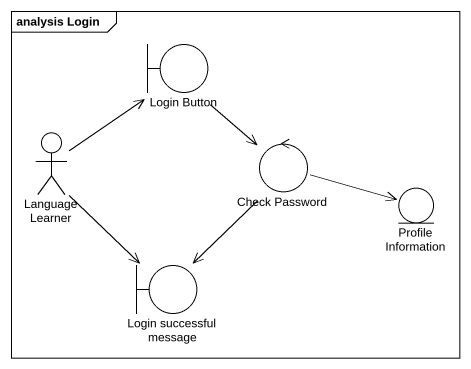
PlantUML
@startuml
mainframe analysis Login
boundary "Login Button" as Login_Button
actor "Language Learner" as Language_Learner
control "Check Password" as Check_Password
entity "Profile Information" as Profile_Information
boundary "Login successful message" as Login_successful_message
Login_Button --> Check_Password
Language_Learner -up-> Login_Button
Language_Learner --> Login_successful_message
Check_Password -right-> Profile_Information
Check_Password --> Login_successful_message
@enduml
